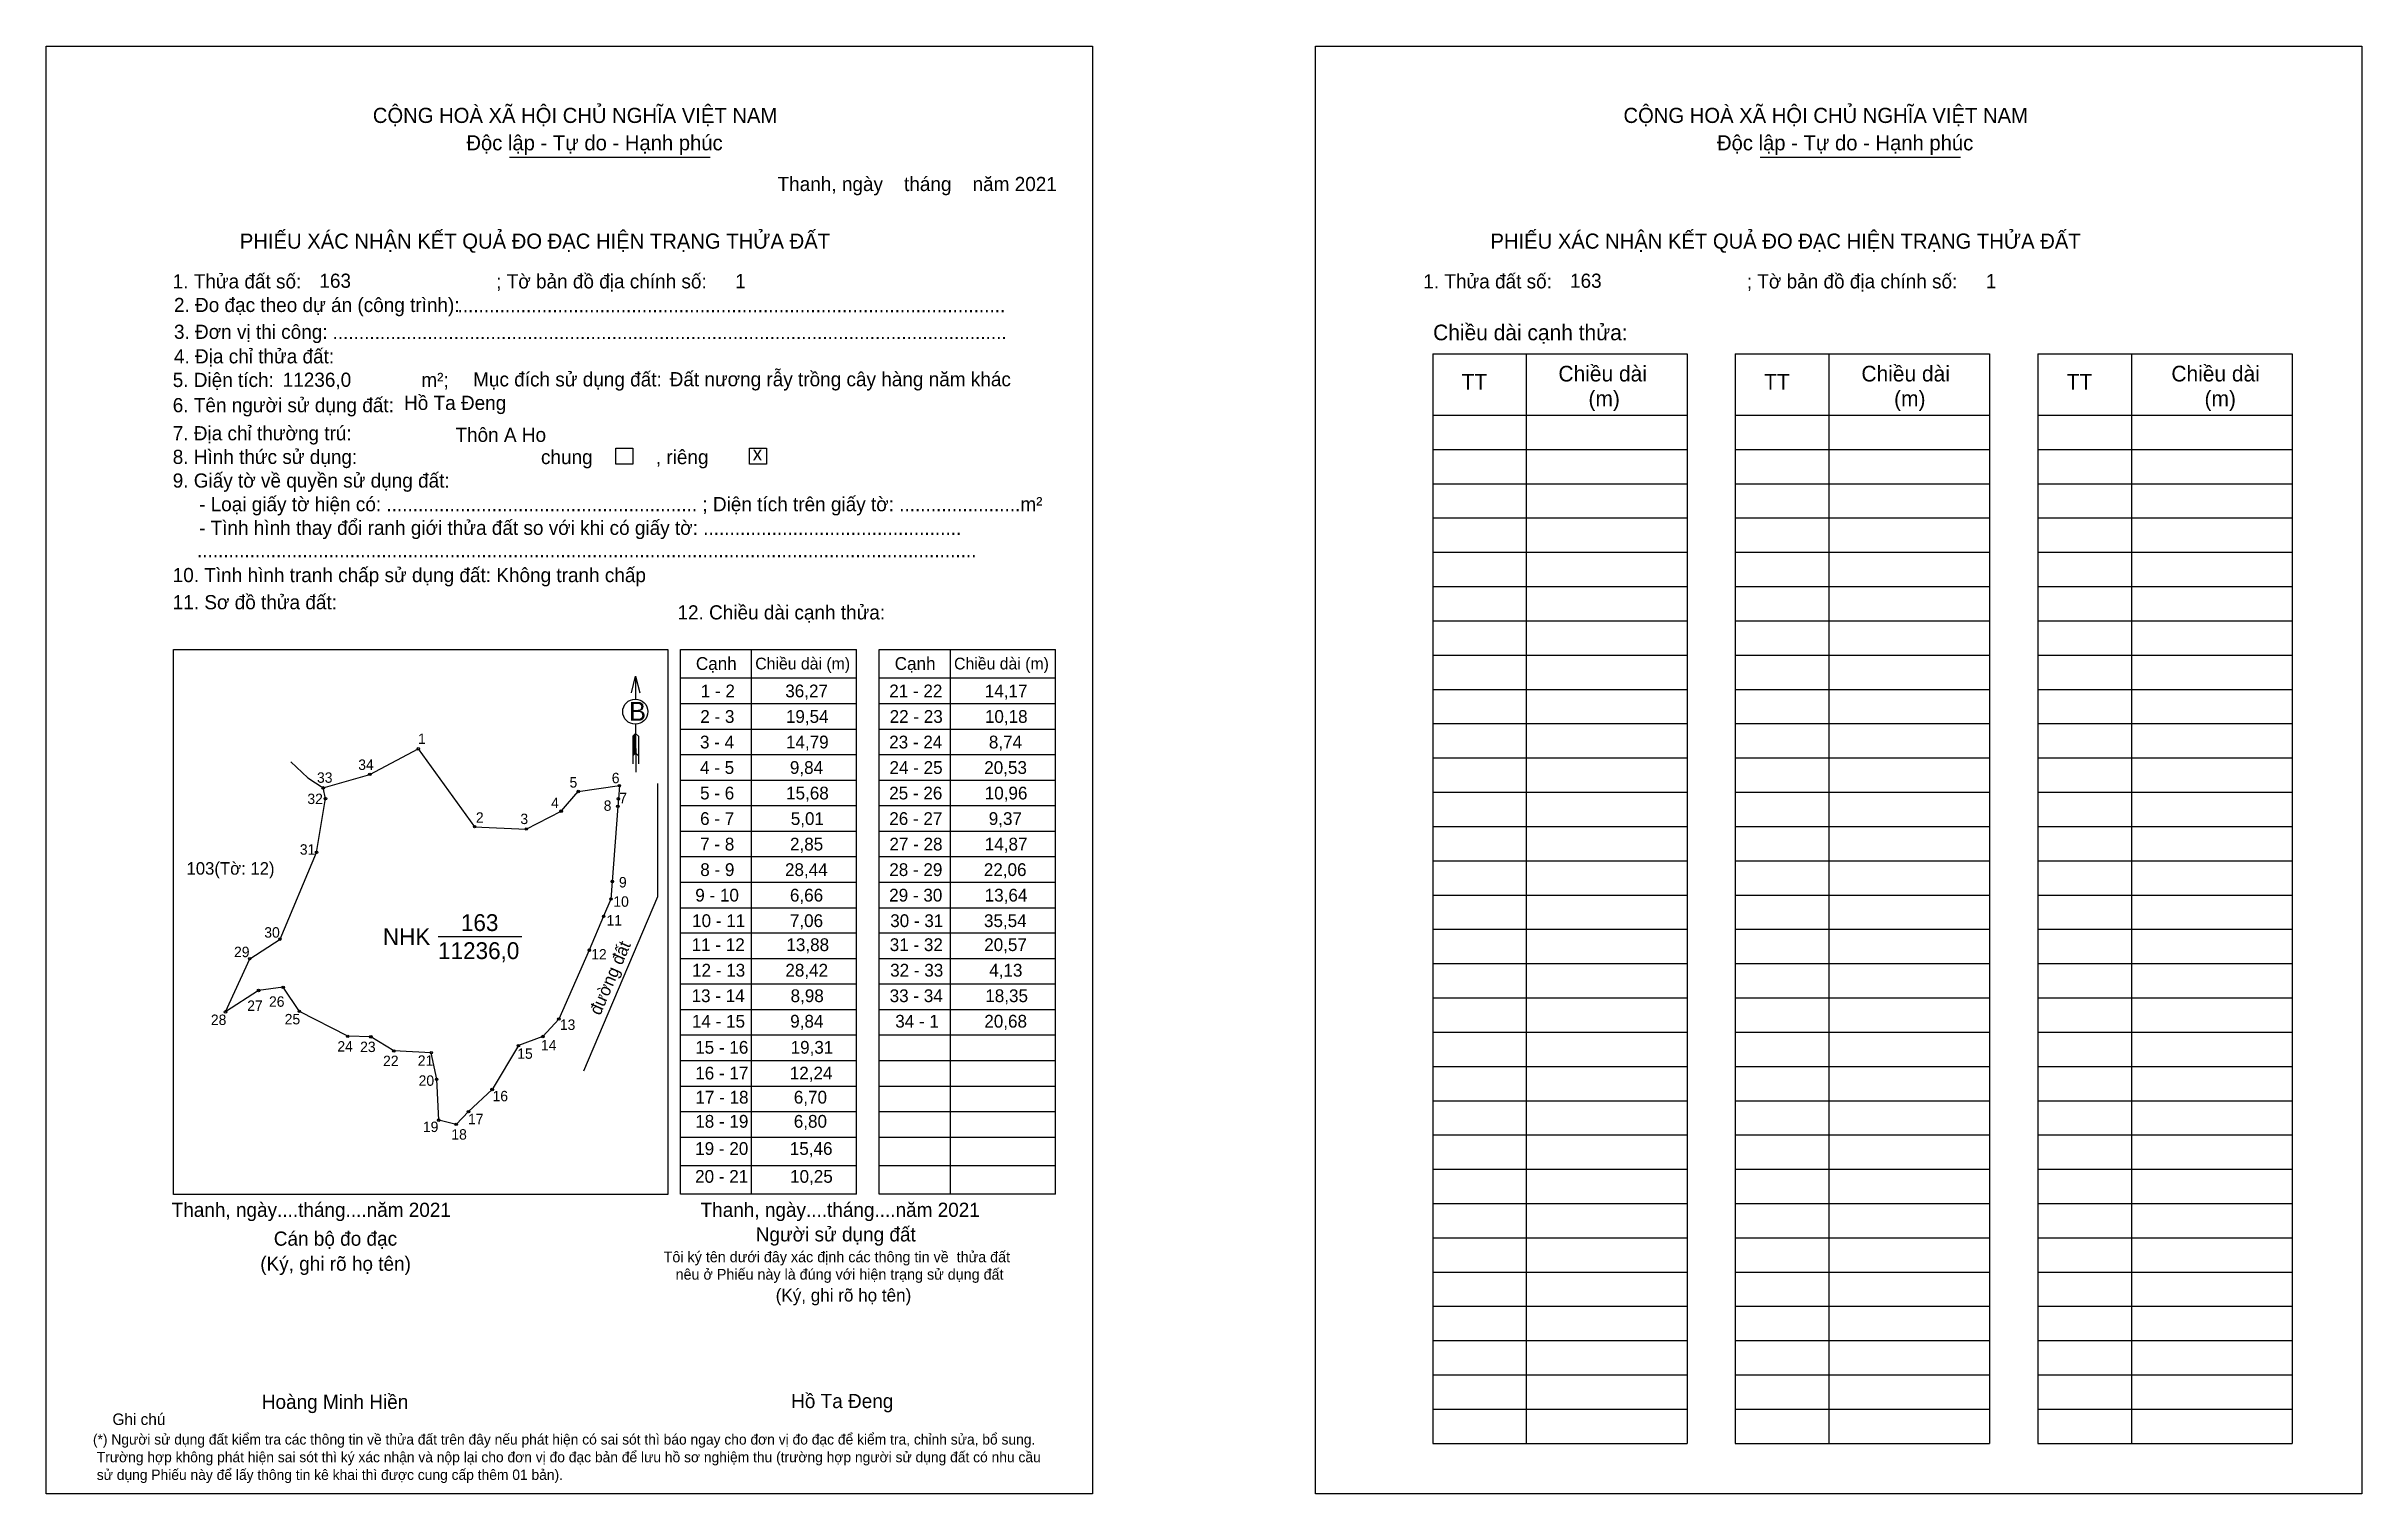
# Model space of a CAD drawing. Extents: x 544081 to 544956, y 1823038 to 1823584.
import ezdxf

# ---------------------------------------------------------------- set-up
doc = ezdxf.new("R2010")
doc.units = 0
for name, color, linetype in [('CanhThua', 7, 'Continuous'), ('kqddKhungInTrang1', 7, 'Continuous'), ('kqddKhungInTrang2', 7, 'Continuous'), ('kqddNoiDung', 7, 'Continuous'), ('kqddTemplate', 7, 'Continuous'), ('Level 1', 7, 'Continuous'), ('MocDinhThua', 7, 'Continuous'), ('NhanDiaChinhThua', 7, 'Continuous'), ('NhanTuCan', 7, 'Continuous'), ('RauThua', 7, 'Continuous'), ('SoHieuDinhThua', 7, 'Continuous')]:
    doc.layers.add(name, color=color, linetype=linetype)

msp = doc.modelspace()

# ---------------------------------------------------------------- linework, layer by layer
at = {"layer": 'CanhThua'}
for p, q in [((544203.31, 1823309.1), (544221.61, 1823318.73)), ((544221.61, 1823318.73), (544242.87, 1823289.34)), ((544185.69, 1823303.99), (544203.31, 1823309.1)), ((544186.55, 1823299.94), (544185.69, 1823303.99)), ((544282.01, 1823302.62), (544297.53, 1823304.86)), ((544297.53, 1823304.86), (544297.16, 1823299.86)), ((544183.18, 1823279.65), (544186.55, 1823299.94)), ((544262.38, 1823288.46), (544275.54, 1823295.21)), ((544275.54, 1823295.21), (544282.01, 1823302.62)), ((544296.95, 1823297.02), (544294.85, 1823268.65)), ((544297.16, 1823299.86), (544296.95, 1823297.02)), ((544242.87, 1823289.34), (544262.38, 1823288.46)), ((544169.37, 1823246.9), (544183.18, 1823279.65)), ((544294.85, 1823268.65), (544294.36, 1823262.01)), ((544294.36, 1823262.01), (544291.6, 1823255.51)), ((544291.6, 1823255.51), (544286.19, 1823242.73)), ((544157.92, 1823239.49), (544169.37, 1823246.9)), ((544286.19, 1823242.73), (544274.69, 1823216.73)), ((544148.77, 1823219.42), (544157.92, 1823239.49)), ((544161.27, 1823227.48), (544148.77, 1823219.42)), ((544170.56, 1823228.7), (544161.27, 1823227.48)), ((544176.69, 1823219.62), (544170.56, 1823228.7)), ((544194.94, 1823210.21), (544176.69, 1823219.62)), ((544274.69, 1823216.73), (544268.63, 1823210.1)), ((544203.67, 1823209.99), (544194.94, 1823210.21)), ((544212.35, 1823204.68), (544203.67, 1823209.99)), ((544268.63, 1823210.1), (544259.41, 1823206.69)), ((544226.5, 1823204.02), (544212.35, 1823204.68)), ((544228.54, 1823193.97), (544226.5, 1823204.02)), ((544259.41, 1823206.69), (544249.51, 1823190.11)), ((544229.29, 1823178.53), (544228.54, 1823193.97)), ((544249.51, 1823190.11), (544240.55, 1823181.77)), ((544240.55, 1823181.77), (544235.91, 1823176.94)), ((544235.91, 1823176.94), (544229.29, 1823178.53))]:
    msp.add_line(p, q, dxfattribs=at)
at = {"layer": 'kqddKhungInTrang1'}
msp.add_lwpolyline([(544081.11, 1823583.97), (544476.19, 1823583.97), (544476.19, 1823037.52), (544081.11, 1823037.52)], close=True, dxfattribs=at)
at = {"layer": 'kqddKhungInTrang2'}
msp.add_lwpolyline([(544560.47, 1823583.97), (544955.55, 1823583.97), (544955.55, 1823037.52), (544560.47, 1823037.52)], close=True, dxfattribs=at)
at = {"layer": 'kqddTemplate'}
for p, q in [((544256.1, 1823542.14), (544331.77, 1823542.14)), ((544728.42, 1823542.14), (544804.08, 1823542.14)), ((544604.69, 1823467.87), (544700.76, 1823467.87)), ((544604.69, 1823467.87), (544604.69, 1823056.5)), ((544640.04, 1823467.87), (544640.04, 1823056.5)), ((544700.76, 1823467.87), (544700.76, 1823056.5)), ((544718.96, 1823467.87), (544718.96, 1823056.5)), ((544718.96, 1823467.87), (544815.02, 1823467.87)), ((544754.31, 1823467.87), (544754.31, 1823056.5)), ((544815.02, 1823467.87), (544815.02, 1823056.5)), ((544833.22, 1823467.87), (544833.22, 1823056.5)), ((544833.22, 1823467.87), (544929.29, 1823467.87)), ((544868.57, 1823467.87), (544868.57, 1823056.5)), ((544929.29, 1823467.87), (544929.29, 1823056.5)), ((544604.69, 1823444.72), (544700.76, 1823444.72)), ((544718.96, 1823444.72), (544815.02, 1823444.72)), ((544833.22, 1823444.72), (544929.29, 1823444.72)), ((544604.69, 1823431.78), (544700.76, 1823431.78)), ((544718.96, 1823431.78), (544815.02, 1823431.78)), ((544833.22, 1823431.78), (544929.29, 1823431.78)), ((544604.69, 1823418.84), (544700.76, 1823418.84)), ((544718.96, 1823418.84), (544815.02, 1823418.84)), ((544833.22, 1823418.84), (544929.29, 1823418.84)), ((544604.69, 1823405.9), (544700.76, 1823405.9)), ((544718.96, 1823405.9), (544815.02, 1823405.9)), ((544833.22, 1823405.9), (544929.29, 1823405.9)), ((544604.69, 1823392.96), (544700.76, 1823392.96)), ((544718.96, 1823392.95), (544815.02, 1823392.95)), ((544833.22, 1823392.95), (544929.29, 1823392.95)), ((544604.69, 1823380.01), (544700.76, 1823380.01)), ((544718.96, 1823380.01), (544815.02, 1823380.01)), ((544833.22, 1823380.01), (544929.29, 1823380.01)), ((544604.69, 1823367.07), (544700.76, 1823367.07)), ((544718.96, 1823367.07), (544815.02, 1823367.07)), ((544833.22, 1823367.07), (544929.29, 1823367.07)), ((544320.59, 1823356.25), (544387.15, 1823356.25)), ((544320.59, 1823150.61), (544320.59, 1823356.25)), ((544347.36, 1823356.25), (544347.36, 1823150.61)), ((544387.15, 1823150.61), (544387.15, 1823356.25)), ((544395.67, 1823356.25), (544462.23, 1823356.25)), ((544395.67, 1823150.61), (544395.67, 1823356.25)), ((544422.44, 1823356.25), (544422.44, 1823150.61)), ((544462.23, 1823150.61), (544462.23, 1823356.25)), ((544604.69, 1823354.13), (544700.76, 1823354.13)), ((544718.96, 1823354.13), (544815.02, 1823354.13)), ((544833.22, 1823354.13), (544929.29, 1823354.13)), ((544303.64, 1823346.14), (544303.65, 1823337.51)), ((544320.59, 1823345.49), (544387.15, 1823345.49)), ((544395.67, 1823345.49), (544462.23, 1823345.49)), ((544604.69, 1823341.19), (544700.76, 1823341.19)), ((544718.96, 1823341.19), (544815.02, 1823341.19)), ((544833.22, 1823341.19), (544929.29, 1823341.19)), ((544320.59, 1823335.85), (544387.15, 1823335.85)), ((544395.67, 1823335.85), (544462.23, 1823335.85)), ((544303.67, 1823324.54), (544302.56, 1823323.49)), ((544303.67, 1823324.05), (544302.56, 1823322.99)), ((544303.68, 1823323.56), (544302.56, 1823322.5)), ((544302.56, 1823323.49), (544302.56, 1823313.08)), ((544303.68, 1823323.07), (544302.56, 1823322.01)), ((544303.68, 1823322.58), (544302.56, 1823321.52)), ((544303.68, 1823322.08), (544302.56, 1823321.02)), ((544303.68, 1823321.59), (544302.56, 1823320.53)), ((544303.68, 1823321.1), (544302.56, 1823320.04)), ((544303.67, 1823328.03), (544303.7, 1823309.87)), ((544303.67, 1823324.54), (544304.81, 1823323.49)), ((544304.81, 1823323.49), (544304.81, 1823313.08)), ((544320.59, 1823326.21), (544387.15, 1823326.21)), ((544395.67, 1823326.21), (544462.23, 1823326.21)), ((544604.69, 1823328.25), (544700.76, 1823328.25)), ((544718.96, 1823328.25), (544815.02, 1823328.25)), ((544833.22, 1823328.25), (544929.29, 1823328.25)), ((544303.68, 1823320.61), (544302.56, 1823319.54)), ((544303.68, 1823320.11), (544302.56, 1823319.05)), ((544303.68, 1823319.62), (544302.56, 1823318.56)), ((544303.68, 1823319.13), (544302.56, 1823318.06)), ((544303.68, 1823318.64), (544302.56, 1823317.57)), ((544303.68, 1823318.14), (544302.56, 1823317.08)), ((544303.68, 1823317.65), (544302.56, 1823316.58)), ((544303.69, 1823317.16), (544302.56, 1823316.09)), ((544303.69, 1823317.16), (544304.81, 1823316.09)), ((544320.59, 1823316.58), (544387.15, 1823316.58)), ((544395.67, 1823316.58), (544462.23, 1823316.58)), ((544604.69, 1823315.31), (544700.76, 1823315.31)), ((544718.96, 1823315.31), (544815.02, 1823315.31)), ((544833.22, 1823315.31), (544929.29, 1823315.31)), ((544320.59, 1823306.94), (544387.15, 1823306.94)), ((544395.67, 1823306.94), (544462.23, 1823306.94)), ((544320.59, 1823297.3), (544387.15, 1823297.3)), ((544395.67, 1823297.3), (544462.23, 1823297.3)), ((544604.69, 1823302.37), (544700.76, 1823302.37)), ((544718.96, 1823302.37), (544815.02, 1823302.37)), ((544833.22, 1823302.37), (544929.29, 1823302.37)), ((544320.59, 1823287.67), (544387.15, 1823287.67)), ((544395.67, 1823287.67), (544462.23, 1823287.67)), ((544604.69, 1823289.43), (544700.76, 1823289.43)), ((544718.96, 1823289.43), (544815.02, 1823289.43)), ((544833.22, 1823289.43), (544929.29, 1823289.43)), ((544320.59, 1823278.03), (544387.15, 1823278.03)), ((544395.67, 1823278.03), (544462.23, 1823278.03)), ((544604.69, 1823276.49), (544700.76, 1823276.49)), ((544718.96, 1823276.49), (544815.02, 1823276.49)), ((544833.22, 1823276.49), (544929.29, 1823276.49)), ((544320.59, 1823268.39), (544387.15, 1823268.39)), ((544395.67, 1823268.39), (544462.23, 1823268.39)), ((544604.69, 1823263.55), (544700.76, 1823263.55)), ((544718.96, 1823263.55), (544815.02, 1823263.55)), ((544833.22, 1823263.55), (544929.29, 1823263.55)), ((544320.59, 1823258.76), (544387.15, 1823258.76)), ((544395.67, 1823258.76), (544462.23, 1823258.76)), ((544387.15, 1823249.12), (544320.59, 1823249.12)), ((544462.23, 1823249.12), (544395.67, 1823249.12)), ((544604.69, 1823250.61), (544700.76, 1823250.61)), ((544718.96, 1823250.61), (544815.02, 1823250.61)), ((544833.22, 1823250.61), (544929.29, 1823250.61)), ((544387.15, 1823239.48), (544320.59, 1823239.48)), ((544462.23, 1823239.48), (544395.67, 1823239.48)), ((544604.69, 1823237.67), (544700.76, 1823237.67)), ((544718.96, 1823237.67), (544815.02, 1823237.67)), ((544833.22, 1823237.67), (544929.29, 1823237.67)), ((544387.15, 1823229.85), (544320.59, 1823229.85)), ((544462.23, 1823229.85), (544395.67, 1823229.85)), ((544604.69, 1823224.73), (544700.76, 1823224.73)), ((544718.96, 1823224.73), (544815.02, 1823224.73)), ((544833.22, 1823224.73), (544929.29, 1823224.73)), ((544387.15, 1823220.21), (544320.59, 1823220.21)), ((544462.23, 1823220.21), (544395.67, 1823220.21)), ((544387.15, 1823210.57), (544320.59, 1823210.57)), ((544462.23, 1823210.57), (544395.67, 1823210.57)), ((544604.69, 1823211.79), (544700.76, 1823211.79)), ((544718.96, 1823211.79), (544815.02, 1823211.79)), ((544833.22, 1823211.78), (544929.29, 1823211.78)), ((544387.15, 1823200.94), (544320.59, 1823200.94)), ((544462.23, 1823200.94), (544395.67, 1823200.94)), ((544604.69, 1823198.85), (544700.76, 1823198.85)), ((544718.96, 1823198.84), (544815.02, 1823198.84)), ((544833.22, 1823198.84), (544929.29, 1823198.84)), ((544387.15, 1823191.3), (544320.59, 1823191.3)), ((544462.23, 1823191.3), (544395.67, 1823191.3)), ((544387.15, 1823181.66), (544320.59, 1823181.66)), ((544462.23, 1823181.66), (544395.67, 1823181.66)), ((544604.69, 1823185.9), (544700.76, 1823185.9)), ((544718.96, 1823185.9), (544815.02, 1823185.9)), ((544833.22, 1823185.9), (544929.29, 1823185.9)), ((544604.69, 1823172.96), (544700.76, 1823172.96)), ((544718.96, 1823172.96), (544815.02, 1823172.96)), ((544833.22, 1823172.96), (544929.29, 1823172.96)), ((544387.15, 1823172.03), (544320.59, 1823172.03)), ((544462.23, 1823172.03), (544395.67, 1823172.03)), ((544387.15, 1823161.32), (544320.59, 1823161.32)), ((544462.23, 1823161.32), (544395.67, 1823161.32)), ((544604.69, 1823160.02), (544700.76, 1823160.02)), ((544718.96, 1823160.02), (544815.02, 1823160.02)), ((544833.22, 1823160.02), (544929.29, 1823160.02)), ((544387.15, 1823150.61), (544320.59, 1823150.61)), ((544462.23, 1823150.61), (544395.67, 1823150.61)), ((544604.69, 1823147.08), (544700.76, 1823147.08)), ((544718.96, 1823147.08), (544815.02, 1823147.08)), ((544833.22, 1823147.08), (544929.29, 1823147.08)), ((544604.69, 1823134.14), (544700.76, 1823134.14)), ((544718.96, 1823134.14), (544815.02, 1823134.14)), ((544833.22, 1823134.14), (544929.29, 1823134.14)), ((544604.69, 1823121.2), (544700.76, 1823121.2)), ((544718.96, 1823121.2), (544815.02, 1823121.2)), ((544833.22, 1823121.2), (544929.29, 1823121.2)), ((544604.69, 1823108.26), (544700.76, 1823108.26)), ((544718.96, 1823108.26), (544815.02, 1823108.26)), ((544833.22, 1823108.26), (544929.29, 1823108.26)), ((544604.69, 1823095.32), (544700.76, 1823095.32)), ((544718.96, 1823095.32), (544815.02, 1823095.32)), ((544833.22, 1823095.32), (544929.29, 1823095.32)), ((544604.69, 1823082.38), (544700.76, 1823082.38)), ((544718.96, 1823082.38), (544815.02, 1823082.38)), ((544833.22, 1823082.38), (544929.29, 1823082.38)), ((544604.69, 1823069.44), (544700.76, 1823069.44)), ((544718.96, 1823069.44), (544815.02, 1823069.44)), ((544833.22, 1823069.44), (544929.29, 1823069.44)), ((544604.69, 1823056.5), (544700.76, 1823056.5)), ((544718.96, 1823056.5), (544815.02, 1823056.5)), ((544833.22, 1823056.5), (544929.29, 1823056.5))]:
    msp.add_line(p, q, dxfattribs=at)
for points in [[(544296.15, 1823432.2), (544302.58, 1823432.2), (544302.58, 1823426.21), (544296.15, 1823426.21)], [(544346.71, 1823432.2), (544353.13, 1823432.2), (544353.13, 1823426.21), (544346.71, 1823426.21)], [(544129.18, 1823356.25), (544315.86, 1823356.25), (544315.86, 1823150.43), (544129.18, 1823150.43)]]:
    msp.add_lwpolyline(points, close=True, dxfattribs=at)
msp.add_lwpolyline([(544302.09, 1823339.89), (544303.64, 1823346.14), (544305.21, 1823339.9)], dxfattribs=at)
msp.add_circle((544303.54, 1823332.77), 4.74, dxfattribs=at)
at = {"layer": 'Level 1'}
msp.add_lwpolyline([(544311.94, 1823305.68), (544311.94, 1823262.83), (544283.95, 1823197.03)], dxfattribs=at)
at = {"layer": 'MocDinhThua'}
for centre in [(544221.61, 1823318.73), (544185.69, 1823303.99), (544203.31, 1823309.1), (544297.53, 1823304.86), (544186.55, 1823299.94), (544275.54, 1823295.21), (544282.01, 1823302.62), (544296.95, 1823297.02), (544297.16, 1823299.86), (544242.87, 1823289.34), (544262.38, 1823288.46), (544183.18, 1823279.65), (544294.85, 1823268.65), (544294.36, 1823262.01), (544291.6, 1823255.51), (544169.37, 1823246.9), (544286.19, 1823242.73), (544157.92, 1823239.49), (544161.27, 1823227.48), (544170.56, 1823228.7), (544148.77, 1823219.42), (544176.69, 1823219.62), (544274.69, 1823216.73), (544194.94, 1823210.21), (544203.67, 1823209.99), (544268.63, 1823210.1), (544212.35, 1823204.68), (544226.5, 1823204.02), (544259.41, 1823206.69), (544228.54, 1823193.97), (544249.51, 1823190.11), (544240.55, 1823181.77), (544229.29, 1823178.53), (544235.91, 1823176.94)]:
    msp.add_circle(centre, 0.472, dxfattribs=at)
at = {"layer": 'NhanDiaChinhThua'}
msp.add_line((544229.06, 1823247.83), (544260.69, 1823247.83), dxfattribs=at)
at = {"layer": 'RauThua'}
for p, q in [((544173.49, 1823313.82), (544179.87, 1823307.77)), ((544179.87, 1823307.77), (544185.69, 1823303.99))]:
    msp.add_line(p, q, dxfattribs=at)

# ---------------------------------------------------------------- texts
at = {"layer": 'kqddNoiDung'}
for s, height, p in [('Thanh, ngày    tháng    năm 2021  ', 5.3537, (544357.29, 1823529.32)), ('163', 5.354, (544184.24, 1823492.79)), ('1', 5.35, (544341.25, 1823492.62)), ('163', 5.354, (544656.56, 1823492.79)), ('1', 5.35, (544813.57, 1823492.62)), ('........................................................................................................', 5.35367, (544236.41, 1823483.56)), ('................................................................................................................................', 5.35367, (544189.2, 1823473.42)), ('11236,0', 5.354, (544170.38, 1823455.41)), ('Đất nương rẫy trồng cây hàng năm khác', 5.3537, (544316.52, 1823455.61)), ('Hồ Ta Đeng', 5.354, (544216.22, 1823446.7)), ('Thôn A Ho', 5.354, (544235.63, 1823434.63)), ('x', 5.35, (544347.89, 1823427.6)), ('1 - 2', 4.818, (544328.28, 1823338.18)), ('36,27', 4.818, (544360.19, 1823338.18)), ('21 - 22', 4.818, (544399.46, 1823338.18)), ('14,17', 4.818, (544435.54, 1823338.18)), ('2 - 3', 4.818, (544328.09, 1823328.54)), ('19,54', 4.818, (544360.42, 1823328.54)), ('22 - 23', 4.818, (544399.61, 1823328.54)), ('10,18', 4.818, (544435.58, 1823328.54)), ('3 - 4', 4.818, (544327.99, 1823318.9)), ('14,79', 4.818, (544360.45, 1823318.9)), ('23 - 24', 4.818, (544399.44, 1823318.9)), ('8,74', 4.818, (544437.08, 1823318.9)), ('4 - 5', 4.818, (544328.01, 1823309.27)), ('9,84', 4.818, (544361.93, 1823309.27)), ('24 - 25', 4.818, (544399.55, 1823309.27)), ('20,53', 4.818, (544435.34, 1823309.27)), ('5 - 6', 4.818, (544328.02, 1823299.63)), ('15,68', 4.818, (544360.5, 1823299.63)), ('25 - 26', 4.818, (544399.45, 1823299.63)), ('10,96', 4.818, (544435.52, 1823299.63)), ('6 - 7', 4.818, (544328.03, 1823289.99)), ('5,01', 4.818, (544362.27, 1823289.99)), ('26 - 27', 4.818, (544399.47, 1823289.99)), ('9,37', 4.818, (544437.04, 1823289.99)), ('7 - 8', 4.818, (544328.05, 1823280.36)), ('2,85', 4.818, (544361.98, 1823280.36)), ('27 - 28', 4.818, (544399.52, 1823280.36)), ('14,87', 4.818, (544435.54, 1823280.36)), ('8 - 9', 4.818, (544328.09, 1823270.72)), ('28,44', 4.818, (544360.08, 1823270.72)), ('28 - 29', 4.818, (544399.47, 1823270.72)), ('22,06', 4.818, (544435.18, 1823270.72)), ('9 - 10', 4.818, (544326.21, 1823261.08)), ('6,66', 4.818, (544361.95, 1823261.08)), ('29 - 30', 4.818, (544399.44, 1823261.08)), ('13,64', 4.818, (544435.5, 1823261.08)), ('10 - 11', 4.818, (544325.01, 1823251.45)), ('7,06', 4.818, (544361.93, 1823251.45)), ('30 - 31', 4.818, (544399.82, 1823251.45)), ('35,54', 4.818, (544435.23, 1823251.45)), ('11 - 12', 4.818, (544324.84, 1823242.39)), ('13,88', 4.818, (544360.62, 1823242.39)), ('31 - 32', 4.818, (544399.65, 1823242.39)), ('20,57', 4.818, (544435.32, 1823242.39)), ('12 - 13', 4.818, (544324.99, 1823232.75)), ('28,42', 4.818, (544360.23, 1823232.75)), ('32 - 33', 4.818, (544399.8, 1823232.75)), ('4,13', 4.818, (544437.21, 1823232.75)), ('13 - 14', 4.818, (544324.81, 1823223.11)), ('8,98', 4.818, (544362.2, 1823223.11)), ('33 - 34', 4.818, (544399.62, 1823223.11)), ('18,35', 4.818, (544435.73, 1823223.11)), ('14 - 15', 4.818, (544324.93, 1823213.48)), ('9,84', 4.818, (544362.05, 1823213.48)), ('34 - 1', 4.818, (544401.72, 1823213.48)), ('20,68', 4.818, (544435.36, 1823213.48)), ('15 - 16', 4.818, (544326.18, 1823203.63)), ('19,31', 4.818, (544362.21, 1823203.63)), ('16 - 17', 4.818, (544326.2, 1823193.9)), ('12,24', 4.818, (544361.89, 1823193.9)), ('17 - 18', 4.818, (544326.25, 1823184.8)), ('6,70', 4.818, (544363.41, 1823184.8)), ('18 - 19', 4.818, (544326.2, 1823175.69)), ('6,80', 4.818, (544363.41, 1823175.69)), ('19 - 20', 4.818, (544326.17, 1823165.43)), ('15,46', 4.818, (544361.91, 1823165.43)), ('20 - 21', 4.818, (544326.14, 1823154.9)), ('10,25', 4.818, (544362.01, 1823154.9)), ('Thanh, ngày....tháng....năm 2021', 5.3537, (544128.45, 1823142.03)), ('Thanh, ngày....tháng....năm 2021', 5.3537, (544328.21, 1823142.03)), ('Hồ Ta Đeng', 5.354, (544362.41, 1823069.83))]:
    msp.add_text(s, height=height, dxfattribs=at).set_placement(p)
at = {"layer": 'kqddTemplate'}
for s, height, p in [('CỘNG HOÀ XÃ HỘI CHỦ NGHĨA VIỆT NAM', 5.7106, (544204.43, 1823555.03)), ('CỘNG HOÀ XÃ HỘI CHỦ NGHĨA VIỆT NAM', 5.7106, (544676.75, 1823555.03)), ('Độc lập - Tự do - Hạnh phúc', 5.7106, (544239.75, 1823544.7)), ('Độc lập - Tự do - Hạnh phúc', 5.7106, (544712.06, 1823544.7)), ('PHIẾU XÁC NHẬN KẾT QUẢ ĐO ĐẠC HIỆN TRẠNG THỬA ĐẤT', 5.7106, (544154.19, 1823507.57)), ('PHIẾU XÁC NHẬN KẾT QUẢ ĐO ĐẠC HIỆN TRẠNG THỬA ĐẤT', 5.7106, (544626.51, 1823507.57)), ('1. Thửa đất số:                                     ; Tờ bản đồ địa chính số:', 5.3537, (544128.85, 1823492.57)), ('1. Thửa đất số:                                     ; Tờ bản đồ địa chính số:', 5.3537, (544601.16, 1823492.57)), ('2. Đo đạc theo dự án (công trình): ', 5.3537, (544129.32, 1823483.65)), ('3. Đơn vị thi công: ', 5.3537, (544129.32, 1823473.52)), ('Chiều dài cạnh thửa:', 5.9157, (544604.86, 1823472.98)), ('4. Địa chỉ thửa đất:', 5.3537, (544129.32, 1823464.26)), ('5. Diện tích:                            m²; ', 5.3537, (544128.85, 1823455.34)), ('Mục đích sử dụng đất:', 5.3537, (544242.31, 1823455.56)), ('Chiều dài', 5.916, (544652.18, 1823457.43)), ('Chiều dài', 5.916, (544766.61, 1823457.43)), ('Chiều dài', 5.916, (544883.67, 1823457.43)), ('TT', 5.916, (544615.61, 1823454.37)), ('(m)', 5.916, (544663.53, 1823448.02)), ('TT', 5.916, (544729.87, 1823454.37)), ('(m)', 5.916, (544778.95, 1823448.02)), ('TT', 5.916, (544844.14, 1823454.37)), ('(m)', 5.916, (544896.19, 1823448.02)), ('6. Tên người sử dụng đất:', 5.3537, (544128.85, 1823445.82)), ('7. Địa chỉ thường trú:', 5.3537, (544128.85, 1823435.21)), ('8. Hình thức sử dụng:', 5.3537, (544128.85, 1823426.29)), ('chung            , riêng', 5.3537, (544267.93, 1823426.23)), ('9. Giấy tờ về quyền sử dụng đất:', 5.3537, (544128.85, 1823417.36)), ('     - Loại giấy tờ hiện có: ........................................................... ; Diện tích trên giấy tờ: .......................m²', 5.35367, (544128.85, 1823408.44)), ('     - Tình hình thay đổi ranh giới thửa đất so với khi có giấy tờ: .................................................', 5.35367, (544128.85, 1823399.52)), ('....................................................................................................................................................', 5.35367, (544138.01, 1823391.05)), ('10. Tình hình tranh chấp sử dụng đất: Không tranh chấp', 5.3537, (544128.85, 1823381.67)), ('11. Sơ đồ thửa đất:', 5.3537, (544128.85, 1823371.42)), ('12. Chiều dài cạnh thửa:', 5.3537, (544319.47, 1823367.58)), ('Cạnh', 4.818, (544326.44, 1823348.54)), ('Chiều dài (m)', 4.4614, (544348.86, 1823348.7)), ('Cạnh', 4.818, (544401.52, 1823348.54)), ('Chiều dài (m)', 4.4614, (544423.94, 1823348.7)), ('B', 7.14, (544301.2, 1823329.33)), ('Người sử dụng đất', 5.3537, (544349.03, 1823132.76)), ('Cán bộ đo đạc', 5.3537, (544167.02, 1823131.14)), ('Tôi ký tên dưới đây xác định các thông tin về  thửa đất ', 4.0474, (544314.25, 1823124.9)), ('(Ký, ghi rõ họ tên)', 5.3537, (544161.91, 1823121.69)), ('nêu ở Phiếu này là đúng với hiện trạng sử dụng đất', 4.0474, (544318.76, 1823118.32)), ('(Ký, ghi rõ họ tên)', 4.8183, (544356.57, 1823110.06)), ('Ghi chú', 4.336, (544106.1, 1823063.46)), ('Hoàng Minh Hiền', 5.3537, (544162.5, 1823069.52)), ('(*) Người sử dụng đất kiểm tra các thông tin về thửa đất trên đây nếu phát hiện có sai sót thì báo ngay cho đơn vị đo đạc để kiểm tra, chỉnh sửa, bổ sung.', 3.90282, (544098.72, 1823056.07)), (' Trường hợp không phát hiện sai sót thì ký xác nhận và nộp lại cho đơn vị đo đạc bản để lưu hồ sơ nghiệm thu (trường hợp người sử dụng đất có nhu cầu', 3.90282, (544098.72, 1823049.39)), (' sử dụng Phiếu này để lấy thông tin kê khai thì được cung cấp thêm 01 bản).', 3.9028, (544098.72, 1823042.72))]:
    msp.add_text(s, height=height, dxfattribs=at).set_placement(p)
at = {"layer": 'NhanDiaChinhThua'}
for s, p in [('NHK', (544208.22, 1823244.65)), ('163', (544237.68, 1823249.95)), ('11236,0', (544229.06, 1823239.36))]:
    msp.add_text(s, height=6.351, dxfattribs=at).set_placement(p)
at = {"layer": 'NhanTuCan'}
msp.add_text('103(Tờ: 12)', height=4.7183, dxfattribs=at).set_placement((544134.06, 1823271.23))
msp.add_text('đường đất', height=4.718, rotation=66.67706, dxfattribs=at).set_placement((544290.31, 1823217.83))
at = {"layer": 'SoHieuDinhThua'}
for s, height, p in [('1', 3.93, (544221.49, 1823320.59)), ('34', 3.932, (544198.92, 1823310.78)), ('33', 3.932, (544183.34, 1823305.91)), ('5', 3.93, (544278.71, 1823304.11)), ('6', 3.93, (544294.66, 1823305.76)), ('32', 3.932, (544179.71, 1823297.89)), ('2', 3.93, (544243.35, 1823290.84)), ('4', 3.93, (544271.73, 1823296.34)), ('8', 3.93, (544291.62, 1823295.34)), ('7', 3.93, (544297.49, 1823298.2)), ('3', 3.93, (544260.15, 1823290.33)), ('31', 3.932, (544176.85, 1823278.78)), ('9', 3.93, (544297.37, 1823266.4)), ('10', 3.932, (544295.26, 1823259.12)), ('30', 3.932, (544163.43, 1823247.46)), ('11', 3.932, (544292.67, 1823252.01)), ('29', 3.932, (544152.01, 1823240.09)), ('12', 3.932, (544286.89, 1823239.2)), ('26', 3.932, (544165.21, 1823221.35)), ('28', 3.932, (544143.27, 1823214.48)), ('27', 3.932, (544156.99, 1823219.8)), ('25', 3.932, (544171.14, 1823214.71)), ('13', 3.932, (544275.05, 1823212.62)), ('24', 3.932, (544191.04, 1823204.44)), ('23', 3.932, (544199.63, 1823204.26)), ('14', 3.932, (544267.91, 1823204.87)), ('22', 3.932, (544208.29, 1823198.96)), ('21', 3.932, (544221.4, 1823199.06)), ('15', 3.932, (544258.97, 1823201.7)), ('20', 3.932, (544221.72, 1823191.52)), ('16', 3.932, (544249.64, 1823185.67)), ('19', 3.932, (544223.33, 1823174.06)), ('18', 3.932, (544234.08, 1823171.2)), ('17', 3.932, (544240.38, 1823177))]:
    msp.add_text(s, height=height, dxfattribs=at).set_placement(p)

doc.saveas('drawing.dxf')
